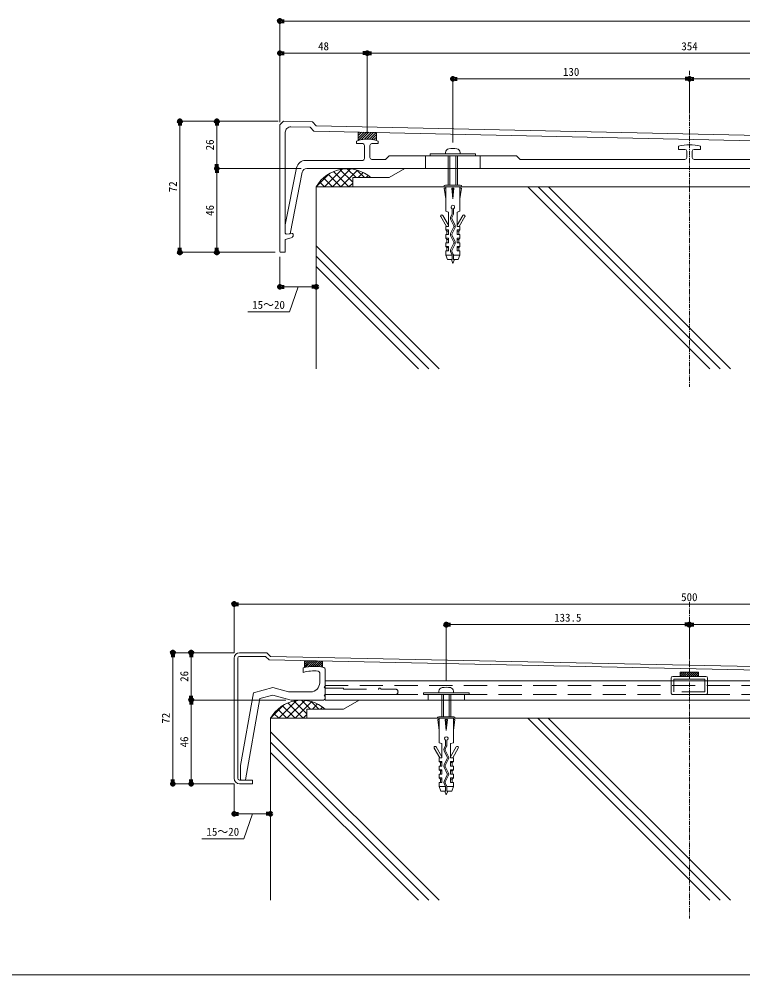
# Model space of a CAD drawing. Units: millimetres, scale not verified. Extents: x -690 to 690, y -477 to 478.
# Drawn here: x 14 to 411, y -477 to 48 of the extents above; entities that cross this region are included whole.
import ezdxf
from ezdxf.enums import TextEntityAlignment as Align

# ---------------------------------------------------------------- set-up
doc = ezdxf.new("R2010")
doc.units = ezdxf.units.MM
doc.header["$LTSCALE"] = 2
for name, pattern in [('USER1', [9.525, 6.35, -3.175]), ('USER2', [19.05, 12.7, -6.35]), ('USER3', [2, 1.25, -0.25, 0.25, -0.25])]:
    doc.linetypes.add(name, pattern=pattern)
for name, color, linetype, lineweight in [('0-0_0', 7, 'Continuous', 80), ('0-1_WAKU', 7, 'Continuous', 18), ('0-3_KUTAI', 3, 'Continuous', 18), ('0-4_BOUSUI', 1, 'Continuous', 18), ('0-6_HATCH', 9, 'Continuous', 18), ('0-7_KASAGI', 150, 'Continuous', 18), ('0-8_sunpo', 7, 'Continuous', 18), ('0-9_KANAMONO_SCREW', 4, 'Continuous', 18), ('0-A_kijun', 1, 'USER3', 18)]:
    doc.layers.add(name, color=color, linetype=linetype, lineweight=lineweight)
doc.styles.add('ＭＳ ゴシック', font='')
doc.styles.get('ＭＳ ゴシック').set_extended_font_data('MS Gothic')

# ---------------------------------------------------------------- blocks, each defined once
blk = doc.blocks.new('_Dot')
at = {"layer": '0-0_0'}
for p, q in [((-0.5, 0), (-1, 0)), ((0.25, 0), (-0.25, 0))]:
    blk.add_line(p, q, dxfattribs=at)
blk.add_circle((0, 0), 0.25, dxfattribs=at)

msp = doc.modelspace()

# ---------------------------------------------------------------- linework, layer by layer
at = {"layer": '0-1_WAKU'}
msp.add_lwpolyline([(-689.991, -477.444), (690.009, -477.444), (690.009, 477.556), (-689.991, 477.556)], close=True, dxfattribs=at)
at = {"layer": '0-3_KUTAI'}
for points in [[(177.009, -144.459), (177.009, -44.459), (567.009, -44.459)], [(151.895, -436.454), (151.895, -336.454), (591.895, -336.454)]]:
    msp.add_lwpolyline(points, dxfattribs=at)
at = {"layer": '0-4_BOUSUI'}
for p, q in [((197.009, -39.459), (197.009, -44.459)), ((171.895, -331.454), (171.895, -336.454))]:
    msp.add_line(p, q, dxfattribs=at)
for points in [[(587.009, -144.459), (587.009, -50.317), (571.151, -34.459), (225.669, -34.459), (217.009, -39.459), (197.009, -39.459)], [(611.895, -436.454), (611.895, -342.312), (596.037, -326.454), (200.555, -326.454), (191.895, -331.454), (171.895, -331.454)]]:
    msp.add_lwpolyline(points, dxfattribs=at)
for centre in [(194.042, -54.158), (168.928, -346.153)]:
    msp.add_arc(centre, 19.601, 48.58413, 150.34051, dxfattribs=at)
at = {"layer": '0-6_HATCH'}
for p, q in [((181.499, -44.459), (191.193, -34.765)), ((185.989, -44.459), (195.811, -34.637)), ((194.97, -44.459), (186.555, -36.044)), ((197.009, -42.008), (189.983, -34.982)), ((190.48, -44.459), (199.582, -35.356)), ((198.95, -39.459), (194.048, -34.557)), ((203.44, -39.459), (199.24, -35.259)), ((199.97, -39.459), (202.804, -36.624)), ((177.009, -44.459), (184.343, -37.125)), ((181.499, -44.459), (178.834, -41.793)), ((185.989, -44.459), (181.03, -39.499)), ((190.48, -44.459), (183.594, -37.574)), ((204.46, -39.459), (205.595, -38.323)), ((194.97, -44.459), (197.009, -42.419)), ((293.223, -44.459), (393.223, -144.459)), ((298.88, -44.459), (398.88, -144.459)), ((304.537, -44.459), (404.537, -144.459)), ((177.009, -76.931), (244.537, -144.459)), ((177.009, -82.588), (238.88, -144.459)), ((177.009, -88.245), (233.223, -144.459)), ((151.895, -336.454), (159.229, -329.12)), ((156.385, -336.454), (166.079, -326.76)), ((165.366, -336.454), (158.48, -329.569)), ((160.875, -336.454), (170.697, -326.632)), ((169.856, -336.454), (161.44, -328.039)), ((171.895, -334.003), (164.869, -326.977)), ((165.366, -336.454), (174.468, -327.351)), ((173.836, -331.454), (168.934, -326.552)), ((178.326, -331.454), (174.126, -327.254)), ((174.856, -331.454), (177.69, -328.619)), ((179.346, -331.454), (180.481, -330.318)), ((156.385, -336.454), (153.719, -333.788)), ((160.875, -336.454), (155.916, -331.494)), ((169.856, -336.454), (171.895, -334.414)), ((293.109, -336.454), (393.109, -436.454)), ((298.766, -336.454), (398.766, -436.454)), ((304.423, -336.454), (404.423, -436.454)), ((151.895, -343.926), (244.423, -436.454)), ((151.895, -349.583), (238.766, -436.454)), ((151.895, -355.24), (233.109, -436.454))]:
    msp.add_line(p, q, dxfattribs=at)
at = {"layer": '0-7_KASAGI'}
for p, q in [((160.009, -14.549), (160.009, -69.923)), ((200.009, -15.016), (200.597, -14.428)), ((200.009, -16.363), (201.915, -14.457)), ((200.009, -17.71), (203.232, -14.487)), ((200.02, -19.046), (204.55, -14.516)), ((201.842, -18.572), (205.868, -14.545)), ((203.424, -18.337), (207.186, -14.575)), ((204.848, -18.26), (208.503, -14.604)), ((206.155, -18.299), (209.821, -14.633)), ((210.009, -19.05), (210.009, -14.637)), ((207.37, -18.432), (210.009, -15.792)), ((208.507, -18.641), (210.009, -17.139)), ((209.579, -18.917), (210.009, -18.486)), ((203.509, -28.959), (203.509, -21.759)), ((206.509, -21.759), (206.509, -28.459)), ((380.509, -28.459), (380.509, -24.959)), ((383.509, -24.959), (383.509, -28.459)), ((171.12, -29.959), (202.509, -29.959)), ((592.274, -34.459), (171.744, -34.459)), ((160.544, -70.421), (163.774, -70.196)), ((164.309, -70.694), (164.309, -71.045)), ((159.509, -80.459), (157.509, -80.459)), ((131.895, -369.454), (131.895, -303.454)), ((133.895, -303.454), (133.895, -369.454)), ((169.895, -308.684), (169.895, -311.268)), ((170.481, -308.547), (170.481, -304.841)), ((170.481, -305.729), (171.351, -304.859)), ((170.481, -306.852), (172.45, -304.882)), ((170.481, -307.974), (173.55, -304.905)), ((171.174, -308.403), (174.65, -304.928)), ((172.517, -308.183), (175.749, -304.951)), ((173.78, -308.043), (176.849, -304.974)), ((174.975, -307.971), (177.949, -304.997)), ((176.113, -307.955), (179.048, -305.02)), ((177.203, -307.988), (180.148, -305.043)), ((178.248, -308.065), (180.481, -305.832)), ((179.255, -308.18), (180.481, -306.955)), ((180.226, -308.332), (180.481, -308.077)), ((180.481, -305.05), (180.481, -308.378)), ((181.895, -318.954), (181.895, -309.48)), ((178.895, -311.547), (178.895, -316.954)), ((371.895, -315.954), (371.895, -314.454)), ((372.895, -313.454), (390.895, -313.454)), ((376.895, -311.204), (377.045, -311.054)), ((376.895, -312.326), (378.168, -311.054)), ((376.895, -313.449), (379.29, -311.054)), ((378.013, -313.454), (380.413, -311.054)), ((379.135, -313.454), (381.535, -311.054)), ((382.503, -313.454), (384.903, -311.054)), ((383.625, -313.454), (386.025, -311.054)), ((384.748, -313.454), (386.895, -311.306)), ((385.87, -313.454), (386.895, -312.429)), ((391.895, -314.454), (391.895, -315.954)), ((181.895, -323.454), (181.895, -319.954)), ((181.895, -325.454), (181.895, -324.454)), ((141.895, -372.454), (134.895, -372.454))]:
    msp.add_line(p, q, dxfattribs=at)
at = {"layer": '0-7_KASAGI', "linetype": 'USER2'}
for p, q in [((237.009, -34.459), (237.009, -27.459)), ((267.009, -34.459), (267.009, -27.459))]:
    msp.add_line(p, q, dxfattribs=at)
at = {"layer": '0-7_KASAGI', "linetype": 'USER1'}
for p, q in [((181.895, -318.454), (581.895, -318.454)), ((211.595, -319.954), (212.195, -319.954)), ((371.895, -322.454), (371.895, -315.954)), ((391.895, -315.954), (391.895, -322.454)), ((181.895, -323.454), (581.895, -323.454)), ((220.395, -323.454), (181.895, -323.454)), ((238.395, -326.454), (238.395, -323.454)), ((258.395, -326.454), (258.395, -323.454)), ((390.895, -323.454), (372.895, -323.454))]:
    msp.add_line(p, q, dxfattribs=at)
at = {"layer": '0-7_KASAGI'}
for points in [[(157.009, -79.959), (157.009, -10.459), (159.009, -8.459), (174.918, -8.812), (177.009, -10.903), (604.964, -20.413), (607.009, -22.459), (607.009, -79.959)], [(601.076, -23.328), (175.739, -13.876), (173.648, -11.785), (163.076, -11.55)], [(210.009, -14.637), (200.009, -14.415), (200.009, -19.05)], [(202.509, -20.759), (199.009, -20.759), (199.009, -19.411)], [(211.009, -19.411), (211.009, -20.759), (207.509, -20.759)], [(379.509, -23.959), (376.009, -23.959), (376.009, -22.189)], [(388.009, -22.189), (388.009, -23.959), (384.509, -23.959)], [(207.509, -29.459), (215.009, -29.459), (217.009, -27.459), (287.009, -27.459), (289.009, -29.459), (379.509, -29.459)], [(384.509, -29.459), (475.009, -29.459), (477.009, -27.459), (547.009, -27.459), (549.009, -29.459), (553.009, -29.459), (553.009, -26.989)], [(160.009, -69.923), (160.009, -65.459), (166.214, -33.992)], [(169.292, -36.475), (162.627, -70.276), (160.544, -70.421)], [(163.244, -72.48), (160.009, -73.459), (160.009, -79.959)], [(134.895, -300.454), (149.895, -300.454), (151.895, -302.454), (628.958, -312.392)], [(628.916, -314.392), (151.05, -304.436), (149.067, -302.454), (134.895, -302.454)], [(373.395, -315.954), (373.395, -314.954), (390.395, -314.954), (390.395, -315.954)], [(380.258, -313.454), (381.895, -311.816), (382.658, -311.054)], [(381.38, -313.454), (381.895, -312.939), (383.78, -311.054)], [(173.895, -321.954), (161.833, -321.954), (153.073, -319.607), (142.448, -322.454), (135.395, -362.454), (135.395, -369.917)], [(135.93, -370.416), (138.079, -370.266), (145.945, -325.658), (153.073, -323.748), (163.172, -326.454), (180.895, -326.454)], [(134.895, -370.454), (141.895, -370.454), (141.895, -372.454)]]:
    msp.add_lwpolyline(points, dxfattribs=at)
for points in [[(376.895, -313.454), (386.895, -313.454), (386.895, -311.054), (376.895, -311.054)], [(181.895, -315.954), (181.895, -326.454), (581.895, -326.454), (581.895, -315.954)]]:
    msp.add_lwpolyline(points, close=True, dxfattribs=at)
at = {"layer": '0-7_KASAGI', "linetype": 'USER1'}
for points in [[(181.895, -319.954), (191.895, -319.954), (191.895, -320.454), (211.395, -320.454), (211.395, -320.154)], [(212.395, -320.154), (212.395, -320.454), (220.395, -320.454)], [(390.395, -315.954), (390.395, -321.954), (373.395, -321.954), (373.395, -315.954)]]:
    msp.add_lwpolyline(points, dxfattribs=at)
at = {"layer": '0-7_KASAGI'}
for centre, radius, start, end in [((163.009, -14.549), 3, 88.72697, 180), ((205.009, -34.459), 16.2, 68.26154, 111.73846), ((205.009, -34.459), 16.2, 72.02259, 107.97741), ((202.509, -21.759), 1, 0, 90), ((207.509, -21.759), 1, 90, 180), ((382.009, -46.459), 25, 76.11346, 103.88654), ((379.509, -24.959), 1, 0, 90), ((384.509, -24.959), 1, 90, 180), ((171.12, -34.959), 5, 90, 168.84534), ((202.509, -28.959), 1, 270, 0), ((207.509, -28.459), 1, 180, 270), ((379.509, -28.459), 1, 270, 0), ((384.509, -28.459), 1, 180, 270), ((171.744, -36.959), 2.5, 90, 168.84534), ((160.509, -69.923), 0.5, 180, 274), ((160.509, -69.923), 0.5, 180, 274), ((162.809, -71.045), 1.5, 286.82978, 0), ((163.809, -70.694), 0.5, 0, 94), ((157.509, -79.959), 0.5, 180, 270), ((159.509, -79.959), 0.5, 270, 0), ((134.895, -303.454), 3, 90, 180), ((134.895, -303.454), 1, 90, 180), ((175.895, -332.954), 25, 77.9753, 103.88654), ((180.895, -309.48), 1, 0, 77.9753), ((175.895, -332.954), 22.5, 84.66244, 105.46601), ((177.895, -311.547), 1, 0, 84.66244), ((372.895, -314.454), 1, 90, 180), ((390.895, -314.454), 1, 0, 90), ((173.895, -316.954), 5, 270, 0), ((181.895, -319.454), 0.5, 90, 270), ((180.895, -325.454), 1, 270, 0), ((181.895, -323.954), 0.5, 90, 270), ((134.895, -369.454), 3, 180, 270), ((134.895, -369.454), 1, 180, 270), ((135.895, -369.917), 0.5, 180, 274)]:
    msp.add_arc(centre, radius, start, end, dxfattribs=at)
at = {"layer": '0-7_KASAGI', "linetype": 'USER1'}
for centre, radius, start, end in [((211.595, -320.154), 0.2, 90, 180), ((212.195, -320.154), 0.2, 0, 90), ((220.395, -321.954), 1.5, 270, 90), ((372.895, -322.454), 1, 180, 270), ((390.895, -322.454), 1, 270, 0)]:
    msp.add_arc(centre, radius, start, end, dxfattribs=at)
at = {"layer": '0-8_sunpo'}
for p, q in [((157.009, -8.925), (157.009, 46.567)), ((159.409, 46.567), (604.609, 46.567)), ((157.009, -8.925), (157.009, 28.914)), ((159.409, 28.914), (202.609, 28.914)), ((205.009, -15.259), (205.009, 28.914)), ((205.009, -15.259), (205.009, 28.914)), ((207.409, 28.914), (556.609, 28.914)), ((252.009, -20.059), (252.009, 14.85)), ((254.409, 14.85), (379.609, 14.85)), ((382.009, -4.247), (382.009, 14.85)), ((382.009, -4.247), (382.009, 14.85)), ((384.409, 14.85), (509.609, 14.85)), ((156.064, -8.459), (102.069, -8.459)), ((156.064, -8.459), (122.369, -8.459)), ((102.069, -78.059), (102.069, -10.859)), ((122.369, -32.059), (122.369, -10.859)), ((160.828, -34.459), (122.369, -34.459)), ((168.744, -34.459), (122.369, -34.459)), ((122.369, -78.059), (122.369, -36.859)), ((154.509, -80.459), (102.069, -80.459)), ((154.509, -80.459), (122.369, -80.459)), ((157.009, -82.959), (157.009, -99.441)), ((177.009, -82.959), (177.009, -99.441)), ((159.409, -99.441), (174.609, -99.441)), ((131.895, -300.443), (131.895, -273.722)), ((134.295, -273.722), (629.495, -273.722)), ((248.395, -316.054), (248.395, -285.01)), ((250.795, -285.01), (379.495, -285.01)), ((381.895, -303.745), (381.895, -285.01)), ((381.895, -303.745), (381.895, -285.01)), ((384.295, -285.01), (512.995, -285.01)), ((131.895, -300.454), (98.2, -300.454)), ((98.2, -370.054), (98.2, -302.854)), ((131.895, -300.454), (108.298, -300.454)), ((108.298, -324.054), (108.298, -302.854)), ((160.286, -326.454), (108.298, -326.454)), ((160.286, -326.454), (108.298, -326.454)), ((108.298, -370.054), (108.298, -328.854)), ((131.895, -372.454), (98.2, -372.454)), ((131.895, -372.454), (108.298, -372.454)), ((131.895, -372.454), (131.895, -388.936)), ((151.895, -372.454), (151.895, -388.936)), ((134.295, -388.936), (149.495, -388.936))]:
    msp.add_line(p, q, dxfattribs=at)
for points in [[(167.009, -99.441), (162.263, -113.13), (139.338, -113.13)], [(141.895, -388.936), (137.149, -402.625), (114.224, -402.625)]]:
    msp.add_lwpolyline(points, dxfattribs=at)
at = {"layer": '0-9_KANAMONO_SCREW'}
for p, q in [((249.509, -43.609), (249.509, -27.459)), ((250.409, -43.609), (250.409, -27.459)), ((253.609, -43.609), (253.609, -27.459)), ((254.509, -43.609), (254.509, -27.459)), ((247.059, -44.459), (256.959, -44.459)), ((256.109, -43.609), (247.909, -43.609)), ((251.409, -45.159), (252.609, -45.159)), ((251.409, -45.159), (252.009, -51.159)), ((252.009, -51.159), (252.009, -45.159)), ((252.609, -45.159), (252.009, -51.159)), ((251.659, -56.546), (251.659, -59.227)), ((252.359, -59.227), (252.359, -56.546)), ((248.455, -66.209), (245.38, -60.884)), ((246.506, -60.234), (249.609, -65.609)), ((251.593, -59.513), (250.81, -61.116)), ((250.81, -62.302), (252.58, -65.923)), ((251.438, -61.423), (252.222, -59.82)), ((253.209, -65.616), (251.438, -61.994)), ((257.512, -60.234), (254.409, -65.609)), ((255.564, -66.209), (258.638, -60.884)), ((252.58, -66.494), (250.81, -70.116)), ((251.438, -70.423), (253.209, -66.802)), ((255.909, -68.209), (255.259, -68.859)), ((248.759, -68.859), (248.759, -70.709)), ((248.759, -73.359), (248.759, -75.209)), ((250.81, -71.302), (252.58, -74.923)), ((253.209, -74.616), (251.438, -70.994)), ((255.259, -68.859), (254.409, -68.859)), ((255.259, -68.859), (255.259, -70.709)), ((255.259, -73.359), (255.259, -75.209)), ((248.759, -77.859), (248.759, -79.709)), ((252.58, -75.494), (250.81, -79.116)), ((251.438, -79.423), (253.209, -75.802)), ((255.259, -77.859), (255.259, -79.709)), ((248.109, -81.959), (251.617, -81.959)), ((250.81, -80.302), (251.593, -81.905)), ((252.222, -81.597), (251.438, -79.994)), ((255.909, -81.959), (252.339, -81.959)), ((245.895, -335.604), (245.895, -323.454)), ((246.795, -335.604), (246.795, -323.454)), ((249.995, -335.604), (249.995, -323.454)), ((250.895, -335.604), (250.895, -323.454)), ((252.495, -335.604), (244.295, -335.604)), ((243.445, -336.454), (253.345, -336.454)), ((247.795, -337.154), (248.995, -337.154)), ((247.795, -337.154), (248.395, -343.154)), ((248.395, -343.154), (248.395, -337.154)), ((248.995, -337.154), (248.395, -343.154)), ((247.979, -351.508), (247.195, -353.111)), ((248.045, -348.54), (248.045, -351.222)), ((248.745, -351.222), (248.745, -348.54)), ((244.84, -358.204), (241.766, -352.879)), ((242.892, -352.229), (245.995, -357.604)), ((247.195, -354.297), (248.966, -357.918)), ((247.824, -353.418), (248.608, -351.815)), ((249.595, -357.611), (247.824, -353.989)), ((253.898, -352.229), (250.795, -357.604)), ((251.95, -358.204), (255.024, -352.879)), ((245.145, -360.854), (245.145, -362.704)), ((248.966, -358.489), (247.195, -362.111)), ((247.824, -362.418), (249.595, -358.797)), ((251.645, -360.854), (250.795, -360.854)), ((252.295, -360.204), (251.645, -360.854)), ((251.645, -360.854), (251.645, -362.704)), ((245.145, -365.354), (245.145, -367.204)), ((247.195, -363.297), (248.966, -366.918)), ((248.966, -367.489), (247.195, -371.111)), ((249.595, -366.611), (247.824, -362.989)), ((251.645, -365.354), (251.645, -367.204)), ((245.145, -369.854), (245.145, -371.704)), ((247.195, -372.297), (247.979, -373.9)), ((247.824, -371.418), (249.595, -367.797)), ((248.608, -373.592), (247.824, -371.989)), ((251.645, -369.854), (251.645, -371.704)), ((244.495, -373.954), (248.003, -373.954)), ((252.295, -373.954), (248.725, -373.954))]:
    msp.add_line(p, q, dxfattribs=at)
for points in [[(256.009, -25.6), (256.009, -26.459), (248.009, -26.459), (248.009, -25.6)], [(248.109, -45.159), (247.309, -45.159), (248.109, -51.159)], [(251.659, -82.19), (251.659, -84.459), (249.009, -84.459), (248.109, -81.959), (248.109, -79.709), (249.609, -79.709), (249.609, -77.209), (248.109, -77.209), (248.109, -75.209), (249.609, -75.209), (249.609, -72.709), (248.109, -72.709), (248.109, -70.709), (249.609, -70.709), (249.609, -68.209), (248.109, -68.209), (248.109, -66.209), (249.609, -66.209), (249.609, -58.409), (248.109, -57.909), (248.109, -44.459)], [(255.909, -44.459), (255.909, -57.909), (254.409, -58.409), (254.409, -66.209), (255.909, -66.209), (255.909, -68.209), (254.409, -68.209), (254.409, -70.709), (255.909, -70.709), (255.909, -72.709), (254.409, -72.709), (254.409, -75.209), (255.909, -75.209), (255.909, -77.209), (254.409, -77.209), (254.409, -79.709), (255.909, -79.709), (255.909, -81.959), (255.009, -84.459), (252.359, -84.459), (252.359, -82.19)], [(255.909, -45.159), (256.709, -45.159), (255.909, -51.159)], [(248.109, -68.209), (248.759, -68.859), (249.609, -68.859)], [(248.109, -72.709), (248.759, -73.359), (249.609, -73.359)], [(255.909, -72.709), (255.259, -73.359), (254.409, -73.359)], [(248.109, -77.209), (248.759, -77.859), (249.609, -77.859)], [(255.909, -77.209), (255.259, -77.859), (254.409, -77.859)], [(251.185, -84.459), (252.009, -86.609), (252.833, -84.459)], [(252.395, -321.595), (252.395, -322.454), (244.395, -322.454), (244.395, -321.595)], [(244.495, -337.154), (243.695, -337.154), (244.495, -343.154)], [(248.045, -374.185), (248.045, -376.454), (245.395, -376.454), (244.495, -373.954), (244.495, -371.704), (245.995, -371.704), (245.995, -369.204), (244.495, -369.204), (244.495, -367.204), (245.995, -367.204), (245.995, -364.704), (244.495, -364.704), (244.495, -362.704), (245.995, -362.704), (245.995, -360.204), (244.495, -360.204), (244.495, -358.204), (245.995, -358.204), (245.995, -350.404), (244.495, -349.904), (244.495, -336.454)], [(252.295, -336.454), (252.295, -349.904), (250.795, -350.404), (250.795, -358.204), (252.295, -358.204), (252.295, -360.204), (250.795, -360.204), (250.795, -362.704), (252.295, -362.704), (252.295, -364.704), (250.795, -364.704), (250.795, -367.204), (252.295, -367.204), (252.295, -369.204), (250.795, -369.204), (250.795, -371.704), (252.295, -371.704), (252.295, -373.954), (251.395, -376.454), (248.745, -376.454), (248.745, -374.185)], [(252.295, -337.154), (253.095, -337.154), (252.295, -343.154)], [(244.495, -360.204), (245.145, -360.854), (245.995, -360.854)], [(244.495, -364.704), (245.145, -365.354), (245.995, -365.354)], [(252.295, -364.704), (251.645, -365.354), (250.795, -365.354)], [(244.495, -369.204), (245.145, -369.854), (245.995, -369.854)], [(252.295, -369.204), (251.645, -369.854), (250.795, -369.854)], [(247.571, -376.454), (248.395, -378.604), (249.219, -376.454)]]:
    msp.add_lwpolyline(points, dxfattribs=at)
for points in [[(239.509, -27.459), (264.509, -27.459), (264.509, -26.459), (239.509, -26.459)], [(235.895, -323.454), (260.895, -323.454), (260.895, -322.454), (235.895, -322.454)]]:
    msp.add_lwpolyline(points, close=True, dxfattribs=at)
for centre, radius, start, end in [((250.009, -25.6), 2, 98.06815, 180), ((252.009, -39.709), 16.25, 81.93185, 98.06815), ((254.009, -25.6), 2, 360, 81.93185), ((247.909, -44.459), 0.85, 90, 180), ((256.109, -44.459), 0.85, 0, 90), ((252.009, -55.609), 1, 290.48732, 249.51268), ((245.943, -60.559), 0.65, 30, 210), ((252.022, -61.709), 1.35, 153.9465, 206.0535), ((252.022, -61.709), 0.65, 153.9465, 206.0535), ((251.009, -59.227), 0.65, 333.9465, 360), ((251.009, -59.227), 1.35, 333.9465, 0), ((258.075, -60.559), 0.65, 330, 150), ((251.996, -66.209), 0.65, 333.9465, 26.0535), ((251.996, -66.209), 1.35, 333.9465, 26.0535), ((252.022, -70.709), 1.35, 153.9465, 206.0535), ((252.022, -70.709), 0.65, 153.9465, 206.0535), ((251.996, -75.209), 0.65, 333.9465, 26.0535), ((251.996, -75.209), 1.35, 333.9465, 26.0535), ((252.022, -79.709), 1.35, 153.9465, 206.0535), ((252.022, -79.709), 0.65, 153.9465, 206.0535), ((251.009, -82.19), 0.65, 0, 26.0535), ((251.009, -82.19), 1.35, 360, 26.0535), ((246.395, -321.595), 2, 98.06815, 180), ((248.395, -335.704), 16.25, 81.93185, 98.06815), ((250.395, -321.595), 2, 0, 81.93185), ((244.295, -336.454), 0.85, 90, 180), ((252.495, -336.454), 0.85, 360, 90), ((248.395, -347.604), 1, 290.48732, 249.51268), ((247.395, -351.222), 0.65, 333.9465, 0), ((247.395, -351.222), 1.35, 333.9465, 360), ((242.329, -352.554), 0.65, 30, 210), ((248.408, -353.704), 1.35, 153.9465, 206.0535), ((248.408, -353.704), 0.65, 153.9465, 206.0535), ((254.461, -352.554), 0.65, 330, 150), ((248.408, -362.704), 1.35, 153.9465, 206.0535), ((248.382, -358.204), 0.65, 333.9465, 26.0535), ((248.382, -358.204), 1.35, 333.9465, 26.0535), ((248.408, -362.704), 0.65, 153.9465, 206.0535), ((248.382, -367.204), 0.65, 333.9465, 26.0535), ((248.382, -367.204), 1.35, 333.9465, 26.0535), ((248.408, -371.704), 1.35, 153.9465, 206.0535), ((248.408, -371.704), 0.65, 153.9465, 206.0535), ((247.395, -374.185), 0.65, 360, 26.0535), ((247.395, -374.185), 1.35, 0, 26.0535)]:
    msp.add_arc(centre, radius, start, end, dxfattribs=at)
at = {"layer": '0-A_kijun'}
for p, q in [((382.009, 19.263), (382.009, -154.459)), ((381.895, -272.732), (381.895, -446.454))]:
    msp.add_line(p, q, dxfattribs=at)

# ---------------------------------------------------------------- block references
at = {"layer": '0-8_sunpo', "xscale": 2.4, "yscale": 2.4}
for p, rotation in [((157.009, 46.567), 180), ((157.009, 28.914), 180), ((205.009, 28.914), 180), ((252.009, 14.85), 180), ((382.009, 14.85), 180), ((102.069, -8.459), 90), ((122.369, -8.459), 90), ((122.369, -34.459), 270), ((122.369, -34.459), 90), ((102.069, -80.459), 270), ((122.369, -80.459), 270), ((157.009, -99.441), 180), ((131.895, -273.722), 180), ((248.395, -285.01), 180), ((381.895, -285.01), 180), ((98.2, -300.454), 90), ((108.298, -300.454), 90), ((108.298, -326.454), 270), ((108.298, -326.454), 90), ((98.2, -372.454), 270), ((108.298, -372.454), 270), ((131.895, -388.936), 180)]:
    msp.add_blockref('_Dot', p, dxfattribs=dict(at, rotation=rotation))
for p in [(205.009, 28.914), (382.009, 14.85), (177.009, -99.441), (381.895, -285.01), (151.895, -388.936)]:
    msp.add_blockref('_Dot', p, dxfattribs=at)

# ---------------------------------------------------------------- texts
at = {"layer": '0-8_sunpo', "style": 'ＭＳ ゴシック'}
for s, p in [('48', (178.009, 29.214)), ('354', (377.509, 29.214)), ('130', (312.509, 15.15)), ('15～20', (141.8, -112.83)), ('500', (377.395, -273.422)), ('133.5', (307.645, -284.71)), ('15～20', (116.686, -402.325))]:
    msp.add_text(s, height=4.399, dxfattribs=at).set_placement(p, align=Align.BOTTOM_LEFT)
for s, p in [('26', (122.069, -24.459)), ('72', (101.769, -47.459)), ('46', (122.069, -60.459)), ('26', (107.998, -316.454)), ('72', (97.9, -339.454)), ('46', (107.998, -352.454))]:
    msp.add_text(s, height=4.399, rotation=90, dxfattribs=at).set_placement(p, align=Align.BOTTOM_LEFT)

doc.saveas('drawing.dxf')
